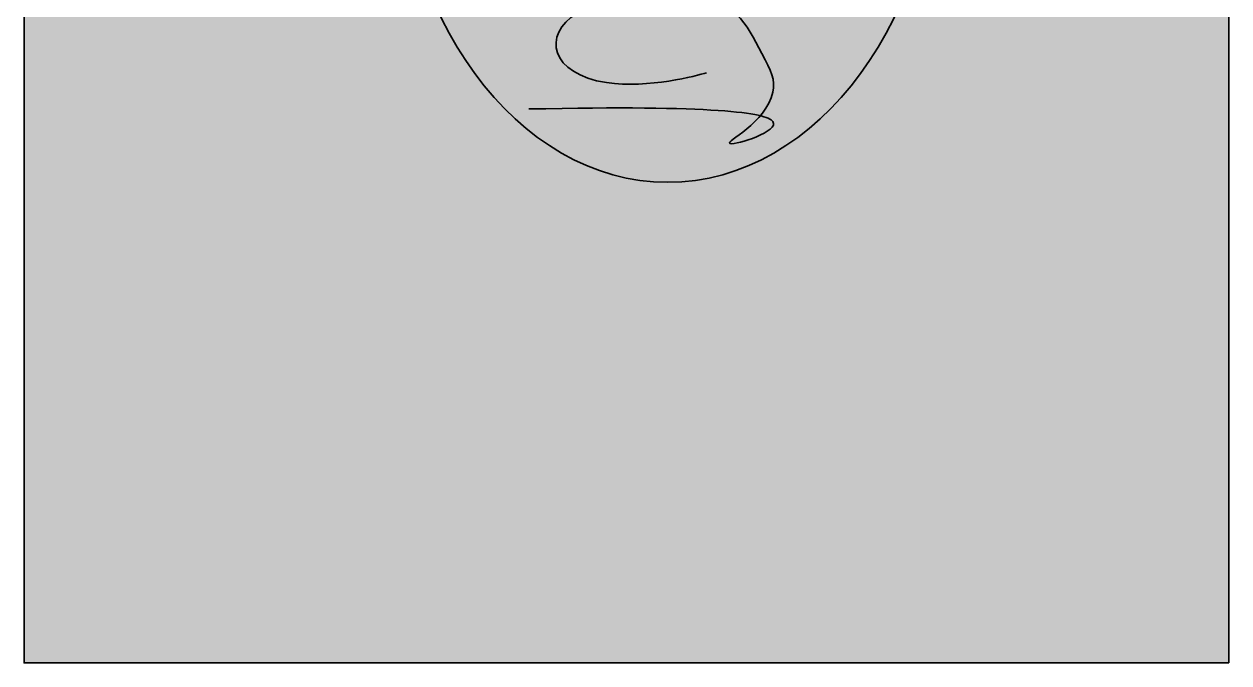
# Model space of a CAD drawing. Header units: millimetres. Extents: x 0 to 216, y -279 to 0.
# Drawn here: x 0 to 215.9, y -279.4 to -164.9 of the extents above; entities that cross this region are included whole.
import ezdxf

# ---------------------------------------------------------------- set-up
doc = ezdxf.new("R2010")
doc.units = ezdxf.units.MM
doc.header["$MEASUREMENT"] = 0
doc.layers.add('Layer 1', color=7, linetype='Continuous', lineweight=0)

msp = doc.modelspace()

# ---------------------------------------------------------------- hatches: boundary and pattern name
at = {"layer": 'Layer 1', "true_color": 0x231f20, "transparency": 33554687}
h = msp.add_hatch(color=250, dxfattribs=at)
h.dxf.hatch_style = 2
h.paths.add_polyline_path([(215.9, -279.4), (0, -279.4), (0, 0), (215.9, 0)])
at = {"layer": 'Layer 1', "true_color": 0x1c75bc, "transparency": 33554687}
h = msp.add_hatch(color=152, dxfattribs=at)
h.dxf.hatch_style = 2
edge = h.paths.add_edge_path()
edge.add_ellipse((115.33, -126.76), major_axis=(0, 66.53), ratio=0.734884, start_angle=0, end_angle=360)
at = {"layer": 'Layer 1', "true_color": 0x20ad4c, "transparency": 33554687}
h = msp.add_hatch(color=114, dxfattribs=at)
h.dxf.hatch_style = 2
edge = h.paths.add_edge_path()
edge.add_spline(control_points=[(122.26, -173.69), (120.66, -174.14), (111.84, -176.55), (104.38, -175.43), (94.35, -173.92), (92.74, -166.93), (99.08, -162.97), (100.07, -162.35), (103.5, -160.21), (110.34, -159.48), (111.7, -159.34), (115.71, -158.91), (119.61, -159.48), (127.22, -160.59), (129.36, -164.72), (132.2, -170.2), (133.85, -173.38), (134.67, -174.97), (134.19, -177.17), (132.99, -182.65), (125.39, -186.09), (126.55, -186.37), (127.61, -186.62), (135.44, -184.13), (134.19, -182.41), (133.03, -180.8), (123.73, -179.47), (90.47, -180.16)], knot_values=[0, 0, 0, 0, 1, 1, 1, 2, 2, 2, 3, 3, 3, 4, 4, 4, 5, 5, 5, 6, 6, 6, 7, 7, 7, 8, 8, 8, 9, 9, 9, 9], degree=3, periodic=0)
edge.add_line((90.47, -180.16), (122.26, -173.69))

# ---------------------------------------------------------------- linework, layer by layer
at = {"layer": 'Layer 1', "color": 250, "lineweight": 35, "true_color": 0x231f20}
msp.add_lwpolyline([(215.9, -279.4), (0, -279.4), (0, 0), (215.9, 0)], close=True, dxfattribs=at)
msp.add_ellipse((115.33, -126.76), major_axis=(0, 66.53), ratio=0.734884, dxfattribs=at)
msp.add_open_spline([(122.26, -173.69), (120.66, -174.14), (111.84, -176.55), (104.38, -175.43), (94.35, -173.92), (92.74, -166.93), (99.08, -162.97), (100.07, -162.35), (103.5, -160.21), (110.34, -159.48), (111.7, -159.34), (115.71, -158.91), (119.61, -159.48), (127.22, -160.59), (129.36, -164.72), (132.2, -170.2), (133.85, -173.38), (134.67, -174.97), (134.19, -177.17), (132.99, -182.65), (125.39, -186.09), (126.55, -186.37), (127.61, -186.62), (135.44, -184.13), (134.19, -182.41), (133.03, -180.8), (123.73, -179.47), (90.47, -180.16)], degree=3, knots=[0, 0, 0, 0, 1, 1, 1, 2, 2, 2, 3, 3, 3, 4, 4, 4, 5, 5, 5, 6, 6, 6, 7, 7, 7, 8, 8, 8, 9, 9, 9, 9], dxfattribs=at)

doc.saveas('drawing.dxf')
